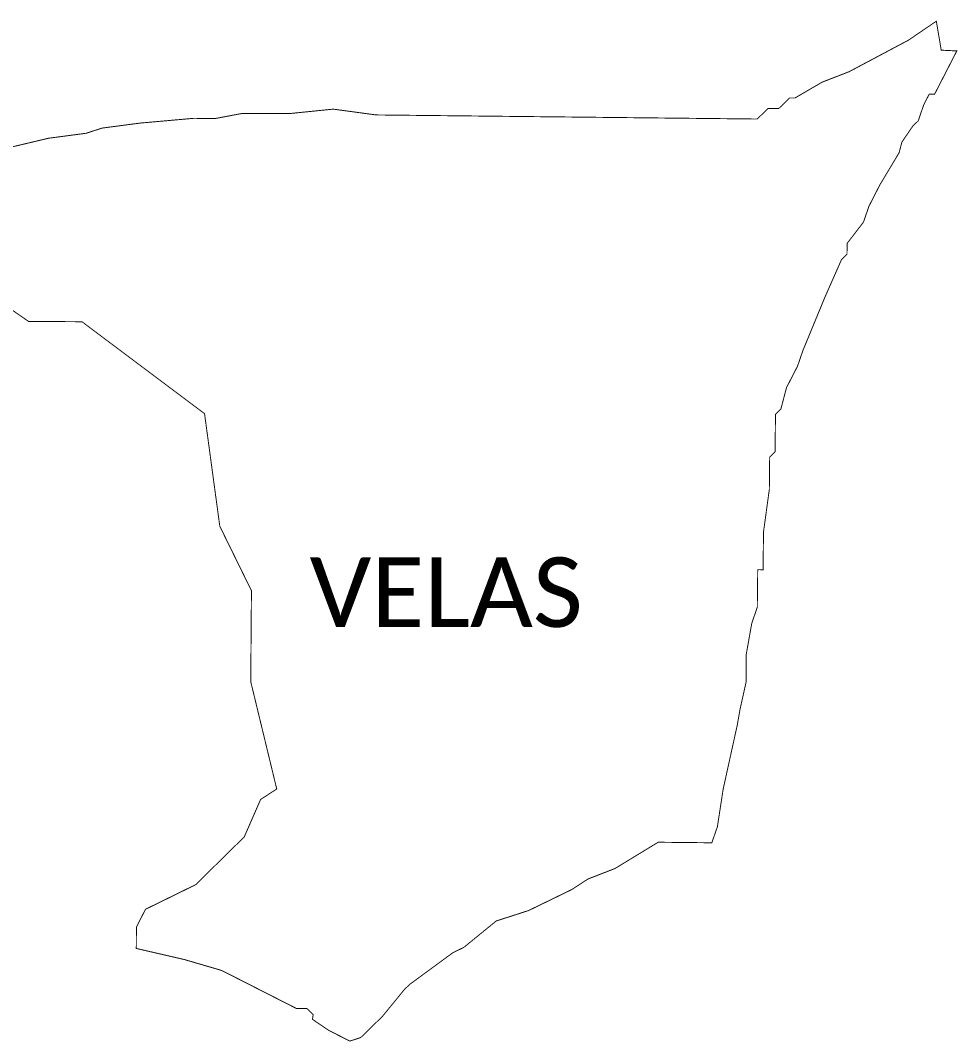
# Model space of a CAD drawing. Header units: metres. Extents: x 283995 to 288304, y 2013256 to 2015822.
# Drawn here: x 286288 to 288304, y 2013623 to 2015822 of the extents above; entities that cross this region are included whole.
import ezdxf

# ---------------------------------------------------------------- set-up
doc = ezdxf.new("R2010")
doc.units = ezdxf.units.M
doc.header["$MEASUREMENT"] = 0
doc.layers.add('VILLAGE NAME', color=250, linetype='Continuous')
doc.styles.get("Standard").update_dxf_attribs({"font": 'simplex.shx'})

msp = doc.modelspace()

# ---------------------------------------------------------------- linework, layer by layer
at = {"color": 6, "const_width": 2, "flags": 128}
msp.add_lwpolyline([(286255.4, 2015546.4), (286348, 2015568.5), (286429, 2015579.2), (286463.7, 2015590.4), (286544.7, 2015601.1), (286660.3, 2015611.4), (286706.6, 2015610.9), (286764.4, 2015621.8), (286868.4, 2015621.8), (286960.9, 2015631.2), (287053.2, 2015618.7), (287873.2, 2015609.9), (287896.6, 2015632.7), (287919.6, 2015632.5), (287943, 2015655.2), (287954.5, 2015655.2), (288012.7, 2015689.2), (288070.7, 2015711.7), (288198.5, 2015779.6), (288258.6, 2015820.5), (288269.2, 2015758.2), (288302.7, 2015756.5), (288255, 2015663.5), (288243.4, 2015663.6), (288231.6, 2015640.7), (288219.7, 2015606.1), (288208, 2015594.7), (288184.6, 2015560.3), (288178.5, 2015537.3), (288137.3, 2015468.4), (288113.8, 2015422.5), (288101.8, 2015387.9), (288066.7, 2015342.1), (288066.4, 2015319), (288054.8, 2015307.6), (288033.1, 2015258.5), (288023, 2015235.5), (288019.5, 2015227.7), (288015.1, 2015217), (288011.2, 2015207.6), (288007.4, 2015198.4), (287971.8, 2015112.1), (287959.9, 2015077.6), (287936.3, 2015031.6), (287924.2, 2014985.6), (287912.5, 2014974.1), (287911.7, 2014893.3), (287900, 2014881.9), (287899.3, 2014812.6), (287886.7, 2014720.3), (287885.9, 2014639.4), (287874.3, 2014639.6), (287873.4, 2014558.7), (287861.5, 2014524.2), (287849.2, 2014455), (287849.2, 2014397.1), (287836.4, 2014339.6), (287830.3, 2014305), (287799.9, 2014166.8), (287787.5, 2014086), (287775.5, 2014051.5), (287660.1, 2014052.7), (287567, 2013996), (287509, 2013973.5), (287474.2, 2013950.8), (287381.3, 2013905.6), (287311.7, 2013883.2), (287241.8, 2013826.2), (287218.6, 2013815), (287125.4, 2013746.6), (287113.7, 2013735.2), (287066.9, 2013677.9), (287020.2, 2013632.2), (286996.6, 2013624.5), (286950.7, 2013647.9), (286916.3, 2013671.3), (286917.7, 2013681.5), (286904.9, 2013694.4), (286881.9, 2013694.6), (286721.1, 2013776.5), (286640.6, 2013800.1), (286537.1, 2013824), (286537.4, 2013870), (286556.9, 2013908.3), (286664.9, 2013961.3), (286769.4, 2014064.2), (286804.6, 2014144.7), (286839.3, 2014167.4), (286783.4, 2014398.4), (286784.9, 2014594.3), (286716.8, 2014733.1), (286684, 2014975.4), (286420.4, 2015173.4), (286305.2, 2015174.2), (286161.8, 2015273.3)], dxfattribs=at)

# ---------------------------------------------------------------- texts
at = {"layer": 'VILLAGE NAME', "insert": (286910.1, 2014666.1), "char_height": 150, "attachment_point": 1}
msp.add_mtext_dynamic_manual_height_columns('{\\fCalibri|b0|i0|c0|p34;VELAS}', width=1877.914, gutter_width=1, heights=[0], dxfattribs=at)

doc.saveas('drawing.dxf')
